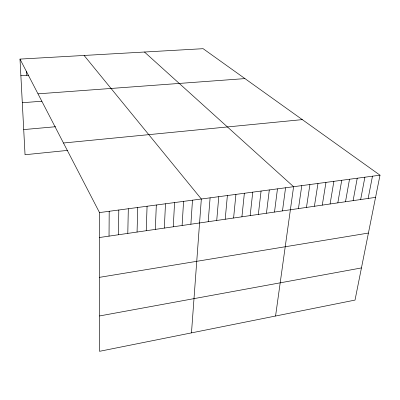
<?xml version="1.0" encoding="UTF-8"?>
<svg xmlns="http://www.w3.org/2000/svg" width="400" height="400" viewBox="0 0 400 400"><rect width="100%" height="100%" fill="white"/><g stroke="black" fill="none" stroke-linecap="round" stroke-linejoin="round"><path stroke-width="0.6" d="M109.035 236.125L109.2 211.285M118.46 234.755L118.8 210.005M127.8 233.395L128.315 208.74M137.06 232.05L137.735 207.48M146.23 230.72L147.075 206.235M155.32 229.395L156.325 205.005M164.33 228.085L165.49 203.78M173.26 226.79L174.575 202.57M182.105 225.5L183.575 201.37M190.88 224.225L192.495 200.18M191.475 332.88L201.335 199.005L84.095 55.455M208.19 221.71L210.1 197.835M216.73 220.47L218.78 196.675M225.2 219.235L227.39 195.53M233.595 218.015L235.92 194.395M241.915 216.805L244.375 193.265M250.165 215.605L252.755 192.15M258.345 214.42L261.065 191.04M266.455 213.24L269.305 189.94M274.5 212.07L277.47 188.855M282.475 210.91L285.565 187.775M275.565 316.02L293.595 186.705L144.475 52.025M298.455 208.585L301.795 185.61M306.465 207.42L309.92 184.525M314.405 206.27L317.98 183.455M322.28 205.125L325.965 182.39M330.085 203.99L333.885 181.335M337.825 202.865L341.735 180.285M345.5 201.745L349.52 179.25M353.11 200.64L357.235 178.22M360.655 199.545L364.89 177.2M368.14 198.455L372.475 176.19M380 175.185L355.02 300.09L99.55 351.31L99.51 212.58L20 59.095L203.12 48.69L380 175.185L99.51 212.58M99.54 315.955L361.455 267.93M99.53 277.33L368.43 233.055M99.52 237.51L375.56 197.375M67.83 150.38L25.04 154.73L20 59.095M63.47 143.005L302.3 119.615M23.715 129.585L55.625 126.72M22.3 102.73L41.925 101.215M37.995 93.835L244.94 78.6M20.875 75.695L28.565 75.2M26.615 71.635L26.795 75.315"/></g></svg>
